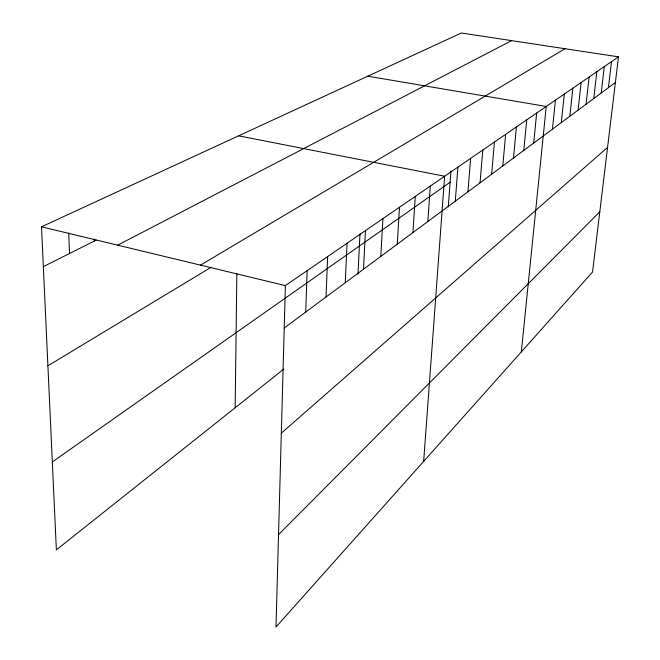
<?xml version="1.0" encoding="UTF-8"?>
<svg xmlns="http://www.w3.org/2000/svg" width="660" height="660" viewBox="0 0 660 660"><rect width="100%" height="100%" fill="white"/><g stroke="black" fill="none" stroke-linecap="round" stroke-linejoin="round"><path stroke-width="0.99" d="M235.158 407.756L236.849 273.958M618.486 56.843L285.384 285.599L275.995 627L592.54 272.027L618.486 56.843L461.365 33L41.514 226.809L56.372 549.854L283.792 369.105M305.712 312.056L307.123 270.666M326.032 296.992L327.649 256.567M345.262 282.736L347.069 243.235M358 274.131L359.989 233.953M363.495 269.222L365.467 230.596M380.803 256.393L382.924 218.608M397.262 244.192L399.506 207.224M412.921 232.584L415.28 196.391M427.845 221.521L430.303 186.07M423.654 461.414L444.634 176.237L238.598 135.836M448.264 206.943L450.97 170.981M455.284 201.185L457.916 167.112M467.923 191.812L470.621 158.383M480.034 182.837L482.79 150.026M491.642 174.224L494.464 142.015M502.796 165.957L505.651 134.326M513.505 158.02L516.4 126.943M523.801 150.389L526.738 119.848M533.701 143.047L536.671 113.025M521.334 351.871L546.232 106.458L367.793 76.197M552.428 129.17L555.439 100.138M561.289 122.603L564.325 94.042M569.836 116.267L572.88 88.159M578.086 110.146L581.146 82.483M586.055 104.239L589.124 77.005M593.753 98.53L596.838 71.709M601.211 93.01L604.296 66.586M608.413 87.665L611.506 61.636M278.536 534.625L599.8 211.802M281.325 433.166L607.563 147.403M284.221 327.987L615.392 82.492M52.33 461.926L450.12 182.226M47.908 365.805L211.076 267.292M200.467 265.13L565.01 48.724M117.67 245.173L511.615 40.623M43.345 266.64L96.162 240.116M41.514 226.809L285.384 285.599M68.731 233.013L69.506 253.506M94.281 238.97L94.347 241.032"/></g></svg>
